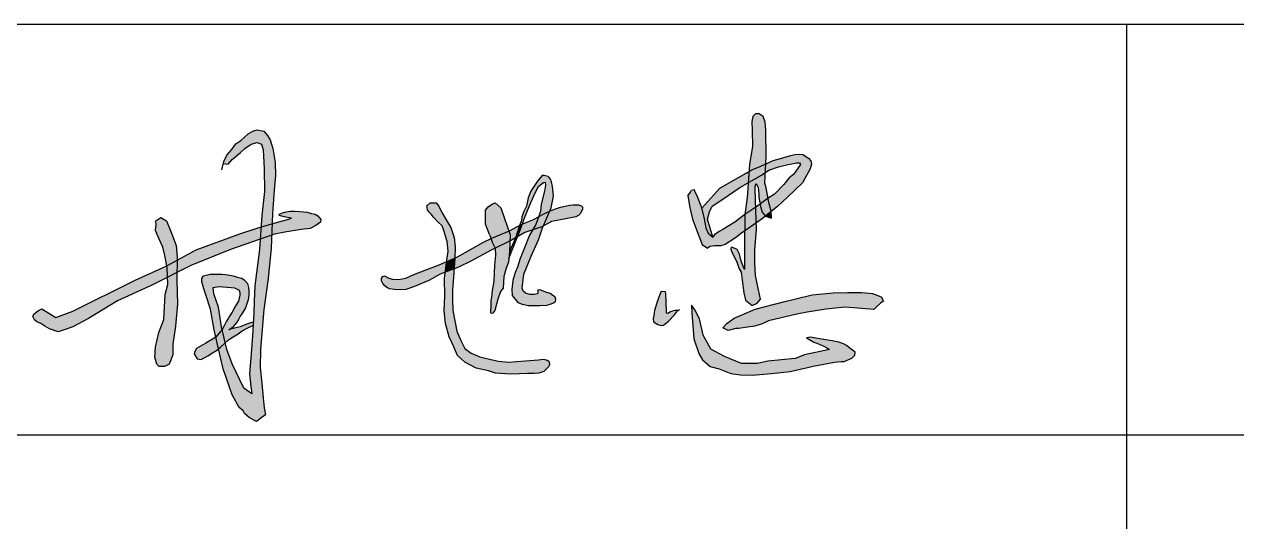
# Model space of a CAD drawing. Extents: x 9732137 to 18866768, y -962146 to 246094.
# Drawn here: x 9834110 to 9836031, y 59756 to 60544 of the extents above; entities that cross this region are included whole.
import ezdxf

# ---------------------------------------------------------------- set-up
doc = ezdxf.new("R2010")
doc.units = 0
doc.header["$LTSCALE"] = 1000
doc.layers.get('0').update_dxf_attribs({"linetype": 'CONTINUOUS'})
doc.layers.add('HATCH', color=254, linetype='CONTINUOUS')

msp = doc.modelspace()

# ---------------------------------------------------------------- hatches: boundary and pattern name
at = {"layer": 'HATCH'}
for points in [[(9835284.9, 60375.8), (9835283.9, 60388.8), (9835280.7, 60397.9), (9835274.4, 60402.1), (9835268.4, 60402.1), (9835264.2, 60397.5), (9835262.5, 60389.8), (9835263.2, 60374.7), (9835263.9, 60350.6), (9835259, 60321.5), (9835258.1, 60310.4), (9835262.8, 60313.1), (9835277.2, 60318.9), (9835285, 60322.7), (9835285.6, 60334.4)], [(9834505.7, 60280.9), (9834507.8, 60304.4), (9834507.6, 60325), (9834503.6, 60346.9), (9834499.3, 60360.5), (9834495.3, 60367.4), (9834489.7, 60374.4), (9834478.5, 60376.5), (9834472, 60374.6), (9834464.6, 60370.1), (9834453.1, 60359.4), (9834445.3, 60354.4), (9834438.1, 60345), (9834430.6, 60336.2), (9834426.3, 60326.6), (9834425.5, 60323.1), (9834432.9, 60322.4), (9834439.3, 60329.8), (9834452.4, 60340.9), (9834459.2, 60347), (9834469.3, 60353.7), (9834479.1, 60356.4), (9834485.8, 60353.7), (9834488.5, 60344.9), (9834489.9, 60314.9), (9834490.6, 60278.9), (9834486.2, 60241.1), (9834484.9, 60223), (9834502.7, 60228.1), (9834503.3, 60243.9)], [(9835356.4, 60327.5), (9835352.4, 60331.7), (9835343.6, 60337.4), (9835338.4, 60338), (9835330.7, 60337.7), (9835322.6, 60335.5), (9835308, 60331.1), (9835296.7, 60327.9), (9835287.7, 60324), (9835285, 60322.7), (9835284.3, 60309), (9835289.7, 60312.5), (9835305.2, 60317.8), (9835317.8, 60321.1), (9835328.6, 60323.4), (9835333.2, 60324.2), (9835338.1, 60324.1), (9835339.8, 60321.6), (9835328.8, 60305.6), (9835322, 60300.6), (9835313.3, 60290.2), (9835298.5, 60274.5), (9835288.4, 60268.5), (9835289.8, 60261.4), (9835293.6, 60247.6), (9835303.2, 60255.3), (9835319, 60269.9), (9835343.1, 60292.8), (9835355.4, 60315), (9835357.1, 60322)], [(9835215.4, 60265.8), (9835243.7, 60285.2), (9835256.9, 60292.7), (9835258.1, 60310.4), (9835253.8, 60307.9), (9835229.3, 60294), (9835211.8, 60284.3), (9835183.4, 60252.3), (9835187.2, 60235.5), (9835190, 60221.4), (9835193.5, 60212.8), (9835201.1, 60206.7), (9835192.3, 60235.1), (9835195.6, 60246.7), (9835200.1, 60255.7)], [(9835284.3, 60309), (9835278.1, 60304.9), (9835256.9, 60292.7), (9835255.1, 60268.8), (9835251.6, 60242.4), (9835268.9, 60254.1), (9835268.6, 60265.4), (9835268.1, 60283.6), (9835268.2, 60286.9), (9835269.7, 60291.5), (9835272.5, 60285.1), (9835273.9, 60274), (9835274, 60271), (9835274.7, 60263.7), (9835276.2, 60259.5), (9835288.4, 60268.5), (9835285.3, 60284.5), (9835283.5, 60292.2)], [(9835285, 60322.7), (9835277.2, 60318.9), (9835262.8, 60313.1), (9835258.1, 60310.4), (9835256.9, 60292.7), (9835278.1, 60304.9), (9835284.3, 60309)], [(9834912.8, 60261.6), (9834920, 60277.6), (9834924.9, 60286.7), (9834928.6, 60289.8), (9834932.7, 60293.3), (9834935.2, 60293.8), (9834936, 60289), (9834934.1, 60279.6), (9834928.9, 60258.9), (9834927.6, 60247.4), (9834924.5, 60238.7), (9834925.9, 60239.4), (9834932.9, 60243.4), (9834942.6, 60247.6), (9834945, 60252.9), (9834948.7, 60271.4), (9834947.1, 60287), (9834945.3, 60294.2), (9834943.5, 60298.6), (9834941.8, 60301.2), (9834939.8, 60302.6), (9834933.6, 60304.4), (9834930.5, 60304.4), (9834922.9, 60295.5), (9834919.7, 60290.7), (9834916.3, 60285.3), (9834912.6, 60279.6), (9834908.4, 60268.8), (9834905.5, 60255.9), (9834901.1, 60246.4), (9834898.1, 60238.9), (9834897.6, 60233.2), (9834894.4, 60225.2), (9834897.2, 60226.8), (9834899.1, 60227.5), (9834903.4, 60239.7)], [(9835182.7, 60255.1), (9835181.1, 60259), (9835175.6, 60272.6), (9835172, 60279.6), (9835171.3, 60281.8), (9835166.9, 60281.1), (9835165.3, 60278), (9835161.2, 60272.1), (9835164.3, 60253.4), (9835168.7, 60235.3), (9835175.9, 60215.4), (9835183.9, 60195.2), (9835192.6, 60189.4), (9835196.8, 60192), (9835200.4, 60192.5), (9835203, 60192.7), (9835208, 60192.7), (9835213.5, 60192.8), (9835220.6, 60194.8), (9835236.7, 60205.3), (9835246.1, 60213), (9835251.4, 60216.6), (9835251.6, 60242.4), (9835235.7, 60230.2), (9835223.8, 60222.8), (9835216.8, 60218.5), (9835211.2, 60215.4), (9835203.8, 60210.1), (9835201.1, 60206.7), (9835193.5, 60212.8), (9835190, 60221.4), (9835187.2, 60235.5)], [(9835289.8, 60261.4), (9835288.4, 60268.5), (9835288.4, 60268.5), (9835276.2, 60259.5), (9835276, 60257.5), (9835279.3, 60246), (9835284.2, 60240), (9835293.6, 60247.6)], [(9834791, 60206.1), (9834785.9, 60221.8), (9834778.4, 60234), (9834771.4, 60245.5), (9834766.7, 60255.9), (9834762.5, 60260.8), (9834752.9, 60261.2), (9834747.6, 60256.3), (9834748.7, 60249.7), (9834751.6, 60246.3), (9834754.4, 60243.2), (9834758.2, 60238), (9834765.1, 60230.8), (9834771.8, 60224.6), (9834774.8, 60217.1), (9834780.2, 60199.5), (9834781.5, 60184.3), (9834779.6, 60169.9), (9834779.3, 60167.9), (9834792, 60173.3), (9834792.5, 60191.2)], [(9834870.5, 60237.5), (9834865.2, 60253.1), (9834856, 60260.7), (9834851.6, 60259.5), (9834845.2, 60254.7), (9834840.8, 60249.5), (9834840.8, 60241.1), (9834840.8, 60227), (9834847.2, 60211), (9834849.5, 60204.3), (9834850.5, 60204.8), (9834877.5, 60216.2)], [(9834983.8, 60238.9), (9834988.5, 60241.4), (9834990.6, 60243.7), (9834992.8, 60247.2), (9834994.3, 60251), (9834994.3, 60253.8), (9834993.9, 60254.9), (9834992.9, 60256.2), (9834988.3, 60257.8), (9834978.9, 60257.8), (9834973.9, 60257.1), (9834966.9, 60255.8), (9834959.3, 60254.1), (9834951.6, 60251.4), (9834943.9, 60248.1), (9834942.6, 60247.6), (9834932.4, 60224.4), (9834945.2, 60231.2), (9834967.9, 60235.5)], [(9835268.9, 60254.1), (9835251.6, 60242.4), (9835251.4, 60216.6), (9835269.6, 60229.1)], [(9835279.3, 60246), (9835276, 60257.5), (9835276.2, 60259.5), (9835270.6, 60255.3), (9835268.9, 60254.1), (9835269.6, 60229.1), (9835277.4, 60234.4), (9835284.2, 60240)], [(9834350.7, 60193.4), (9834342.3, 60215.5), (9834335.3, 60232.2), (9834326.5, 60237.8), (9834318.3, 60232.2), (9834318.9, 60225.9), (9834317.7, 60217.1), (9834322, 60207.2), (9834329.5, 60190.7), (9834332.4, 60177.3), (9834336, 60161), (9834351.9, 60169.8), (9834352, 60174.9)], [(9834572, 60225.3), (9834579.4, 60230.4), (9834579.6, 60234.7), (9834575.3, 60240.5), (9834570.7, 60242.8), (9834565, 60244.2), (9834558.2, 60245.9), (9834546.6, 60247.1), (9834538.6, 60247.5), (9834531, 60247.5), (9834525, 60246.5), (9834518.8, 60245.3), (9834514, 60243.2), (9834514.5, 60240.7), (9834519.6, 60239.5), (9834526.4, 60237.8), (9834533.4, 60236.4), (9834527.2, 60234.5), (9834513, 60231), (9834502.7, 60228.1), (9834502, 60209.7), (9834506.6, 60211.3), (9834522.9, 60214.6), (9834548.7, 60218.9), (9834562.9, 60220.5)], [(9834920.3, 60226.6), (9834924.5, 60238.7), (9834915.6, 60233.8), (9834899.1, 60227.5), (9834895.6, 60217.7), (9834891.4, 60206.9), (9834903.3, 60213.7), (9834915.3, 60218)], [(9834942.6, 60247.6), (9834932.9, 60243.4), (9834925.9, 60239.4), (9834924.5, 60238.7), (9834920.3, 60226.6), (9834915.3, 60218), (9834930, 60223.1), (9834932.4, 60224.4)], [(9835293.6, 60247.6), (9835284.2, 60240), (9835294, 60236.9)], [(9834436.9, 60187.1), (9834483.6, 60203.3), (9834484.9, 60223), (9834482, 60222.1), (9834451.3, 60212.1), (9834382.4, 60186.7), (9834351.9, 60169.8), (9834351.6, 60150.4), (9834373.9, 60161.5)], [(9834502.7, 60228.1), (9834484.9, 60223), (9834483.6, 60203.3), (9834502, 60209.7)], [(9834879.6, 60210), (9834877.5, 60216.2), (9834850.5, 60204.8), (9834849.5, 60204.3), (9834851.8, 60197.7), (9834856, 60189), (9834879.3, 60200.4)], [(9834894.4, 60225.2), (9834878.9, 60216.8), (9834877.5, 60216.2), (9834879.6, 60210), (9834879.3, 60200.4), (9834883.1, 60202.2), (9834888.1, 60205.1)], [(9834924.7, 60202.1), (9834931.2, 60221.6), (9834932.4, 60224.4), (9834930, 60223.1), (9834915.3, 60218), (9834910.5, 60209.7), (9834902.7, 60189.8), (9834895.6, 60172.9), (9834891.2, 60159.3), (9834887.7, 60150.5), (9834883.8, 60137.8), (9834882.2, 60123.6), (9834883.2, 60114.1), (9834889.9, 60105.5), (9834891.9, 60103), (9834898.7, 60100.3), (9834908.6, 60098.5), (9834915.2, 60098.4), (9834926.1, 60098.4), (9834937.9, 60098.8), (9834945, 60101.1), (9834948.5, 60102.7), (9834951.4, 60104.7), (9834951.9, 60107.8), (9834951.1, 60111.5), (9834943, 60117.2), (9834938, 60119), (9834928.6, 60122.5), (9834923.5, 60123.3), (9834923.5, 60119.4), (9834923.3, 60117), (9834918, 60115.7), (9834911.2, 60115.9), (9834904.2, 60117.8), (9834900.5, 60120.8), (9834898.9, 60125.9), (9834901.3, 60147.8), (9834913.1, 60176.4)], [(9834899.1, 60227.5), (9834897.2, 60226.8), (9834894.4, 60225.2), (9834888.1, 60205.1), (9834891.4, 60206.9), (9834895.6, 60217.7)], [(9835269.9, 60218.5), (9835269.6, 60229.1), (9835251.4, 60216.6), (9835251.2, 60189.8), (9835251.1, 60168.5), (9835251.2, 60155.5), (9835246, 60168.8), (9835243.1, 60179.5), (9835239.7, 60187), (9835234.8, 60189), (9835232.1, 60190.1), (9835230, 60190.4), (9835229.2, 60187.4), (9835230.9, 60182.9), (9835236.7, 60171.7), (9835239.4, 60165.7), (9835242.4, 60156.2), (9835245.8, 60151.2), (9835247.5, 60138.6), (9835250.2, 60118.6), (9835252.5, 60106.9), (9835263.1, 60098.5), (9835271.1, 60102.1), (9835276.6, 60108.5), (9835273.1, 60123.2), (9835268.6, 60146.1), (9835267.4, 60166), (9835267.4, 60186.1)], [(9834430.7, 60028.7), (9834428.2, 60039.2), (9834420.6, 60032.6), (9834417.4, 60029.8), (9834417.4, 60029.7), (9834424.9, 59997.9), (9834439.3, 59956.7), (9834450.3, 59936.7), (9834456.5, 59931.4), (9834459, 59927.3), (9834466.8, 59920.5), (9834477.7, 59914.9), (9834481.6, 59917.5), (9834485, 59920.7), (9834492.3, 59925.2), (9834490.1, 59936.1), (9834488.4, 59952.2), (9834486.5, 59974.9), (9834483.7, 60000.3), (9834484, 60028.8), (9834486.9, 60061), (9834489.7, 60091.8), (9834496.6, 60141.3), (9834501.2, 60188.9), (9834502, 60209.7), (9834483.6, 60203.3), (9834482.5, 60187.1), (9834475, 60129.3), (9834474.4, 60105), (9834473.4, 60086.8), (9834471.3, 60050.3), (9834469.3, 60022.4), (9834467, 59990.3), (9834469, 59970.1), (9834470.3, 59958.4), (9834457.6, 59967.3), (9834451.1, 59981.5), (9834439.1, 60006.2)], [(9834849.8, 60185.9), (9834856, 60189), (9834851.8, 60197.7), (9834849.5, 60204.3), (9834837.8, 60198.6), (9834796.6, 60175.3), (9834792, 60173.3), (9834790.8, 60156.1), (9834797.9, 60158.8), (9834817.6, 60168.5)], [(9834878.9, 60183.7), (9834879.3, 60200.4), (9834856, 60189), (9834856.6, 60178.1), (9834855.1, 60162.3), (9834853.7, 60137.1), (9834851.1, 60122), (9834850.3, 60111.7), (9834849.2, 60105.8), (9834849, 60100.7), (9834849, 60096.3), (9834848.4, 60090.6), (9834848.5, 60087.8), (9834849, 60086.5), (9834849.7, 60085.8), (9834852.4, 60086), (9834855.3, 60090.3), (9834860.3, 60108.4), (9834864.4, 60120.4), (9834868.5, 60126), (9834869.7, 60144.1), (9834873.7, 60157.7), (9834876.9, 60166.9)], [(9834891.4, 60206.9), (9834888.1, 60205.1), (9834880.9, 60188.7), (9834878.7, 60182.2), (9834877.6, 60172.8), (9834885.8, 60192.9)], [(9834792, 60173.3), (9834779.3, 60167.9), (9834777, 60150.9), (9834790.8, 60156.1)], [(9834257.5, 60105.5), (9834310.8, 60130.1), (9834336.9, 60143.1), (9834336.5, 60158.6), (9834336, 60161), (9834284.8, 60137.8), (9834186.9, 60089.4), (9834160, 60079.2), (9834137.6, 60092.9), (9834132.3, 60090.7), (9834128.8, 60088), (9834125.3, 60084.5), (9834123.5, 60080.8), (9834125.9, 60075.4), (9834129.8, 60072.3), (9834136.4, 60069.6), (9834142.4, 60065.7), (9834150.1, 60061.4), (9834163.5, 60056.7), (9834174.6, 60060.4), (9834186.6, 60064.7), (9834211.9, 60077.9)], [(9834351.9, 60169.8), (9834336, 60161), (9834336.5, 60158.6), (9834336.9, 60143.1), (9834351.6, 60150.4)], [(9834769, 60147.9), (9834777, 60150.9), (9834779.3, 60167.9), (9834767.2, 60162.8), (9834727, 60147.3), (9834714.5, 60141.4), (9834702.7, 60139.3), (9834693.6, 60140.2), (9834687.4, 60141.8), (9834680.9, 60145.1), (9834678.2, 60144.2), (9834676.1, 60141.6), (9834675.8, 60137.3), (9834678.2, 60133.2), (9834681.2, 60129.5), (9834684.3, 60126.8), (9834688.7, 60124.6), (9834696.6, 60123.6), (9834705.7, 60123), (9834714.5, 60123.6), (9834728, 60128.4), (9834750.7, 60137.8)], [(9834788.2, 60108.7), (9834788.5, 60122.8), (9834789.9, 60143.4), (9834790.8, 60156.1), (9834777, 60150.9), (9834775.7, 60141.4), (9834776.2, 60112.9), (9834775.3, 60090.5), (9834777.3, 60069.6), (9834783, 60048.8), (9834790, 60034), (9834796.5, 60019.3), (9834807.8, 60008.7), (9834826, 59999), (9834845.3, 59994.8), (9834856.4, 59991.4), (9834880.9, 59989.8), (9834907.5, 59990.5), (9834917.9, 59990.7), (9834925.4, 59991.2), (9834933.2, 59993.6), (9834940.4, 60001.2), (9834942.2, 60004.8), (9834942.2, 60006.5), (9834941, 60010.2), (9834938.2, 60011.6), (9834934.6, 60012.9), (9834931.8, 60013.4), (9834924.8, 60012.2), (9834904.3, 60010.8), (9834890, 60009.5), (9834877.8, 60008.4), (9834861.3, 60010.4), (9834849, 60013), (9834831.7, 60017.1), (9834817.9, 60022.7), (9834807.8, 60030.4), (9834801.8, 60043.1), (9834795.5, 60057.8), (9834791.9, 60074.2), (9834788.8, 60090.2)], [(9834352.9, 60100.4), (9834351.4, 60137.8), (9834351.6, 60150.4), (9834336.9, 60143.1), (9834337.2, 60131.6), (9834333.3, 60115.7), (9834330.8, 60076), (9834322.9, 60055.4), (9834317.7, 60032.2), (9834316.8, 60016.4), (9834320.2, 60005.2), (9834323.4, 60002), (9834332, 60002), (9834339.4, 60005.6), (9834345.1, 60020), (9834345.5, 60037), (9834349.6, 60065.4)], [(9834458.2, 60139.1), (9834454.5, 60141.4), (9834447.4, 60143.1), (9834441, 60145.1), (9834435.3, 60146.5), (9834428.8, 60147.5), (9834422.8, 60148.2), (9834413, 60148.2), (9834404.6, 60148.2), (9834394.1, 60145.1), (9834391.4, 60141.1), (9834391.4, 60136), (9834394.4, 60124.6), (9834397.5, 60115.2), (9834405.2, 60092.6), (9834411, 60059.6), (9834413.5, 60048), (9834423.2, 60060.4), (9834422.2, 60064.7), (9834417.6, 60095.9), (9834410.2, 60116.9), (9834409.4, 60126.9), (9834418.5, 60128.4), (9834437.6, 60126.7), (9834443, 60126.1), (9834447.2, 60124.1), (9834450.2, 60122.6), (9834451.3, 60119.1), (9834451.3, 60114.8), (9834449.6, 60105.4), (9834444.8, 60098), (9834439.1, 60088), (9834435.2, 60081.5), (9834433, 60077.8), (9834430.2, 60073.5), (9834427, 60067.4), (9834423.2, 60060.4), (9834428.2, 60039.2), (9834433.7, 60043.9), (9834440.9, 60048.7), (9834448.9, 60053.7), (9834455, 60058.2), (9834464.1, 60063.2), (9834472.3, 60066.9), (9834472.6, 60072.5), (9834468.9, 60071.5), (9834458.7, 60067.6), (9834454.3, 60065.8), (9834443.2, 60062.8), (9834436.8, 60061.4), (9834439.6, 60063.6), (9834446.7, 60071.7), (9834449.4, 60076.1), (9834452.1, 60081.5), (9834455.8, 60086.8), (9834460.5, 60094.6), (9834464.9, 60107.1), (9834465.6, 60115.5), (9834465.6, 60121.9), (9834465.3, 60126.9), (9834463.6, 60133.3)], [(9835140.1, 60083.7), (9835145.1, 60089.7), (9835146.9, 60090.9), (9835141.1, 60091.2), (9835133.8, 60088.7), (9835129.8, 60086.2), (9835127.1, 60086.7), (9835126.8, 60089.5), (9835126.8, 60093.3), (9835126.3, 60099), (9835126.3, 60103.3), (9835126.3, 60109.3), (9835126.1, 60112.8), (9835126.1, 60117.3), (9835125.6, 60120.4), (9835119, 60120.9), (9835117, 60115.6), (9835113.2, 60105.6), (9835108.7, 60090.5), (9835107.2, 60082.5), (9835106.2, 60077.7), (9835107, 60072.7), (9835113.7, 60068.4), (9835118.8, 60066.9), (9835122.8, 60067.2), (9835130.8, 60073.4)], [(9835309, 60079), (9835334, 60084.6), (9835350.2, 60087.6), (9835380.1, 60092.7), (9835410.7, 60095.8), (9835456, 60092), (9835459.3, 60095.3), (9835466.6, 60102.2), (9835471.2, 60105), (9835467.9, 60112.1), (9835453.9, 60117.4), (9835436.4, 60118.7), (9835414.2, 60119.2), (9835391.8, 60118.4), (9835358.4, 60115.4), (9835330.2, 60108.5), (9835312.8, 60104.2), (9835267.8, 60092.4), (9835248.2, 60084), (9835234.9, 60078.5), (9835223.2, 60070.1), (9835216.9, 60063), (9835225.3, 60058.9), (9835237.5, 60061.7), (9835241.6, 60061.9), (9835256.1, 60064), (9835267.3, 60065.8), (9835279.2, 60069.3), (9835288.9, 60073.9)], [(9835179.9, 60077.4), (9835172.3, 60091.4), (9835167.2, 60098.8), (9835167.5, 60087), (9835171, 60045.7), (9835178.6, 60022.2), (9835184.6, 60012.4), (9835196.6, 60001.8), (9835210.7, 59997.8), (9835229.2, 59990.9), (9835244.8, 59988.3), (9835263.7, 59988.1), (9835293.4, 59990.5), (9835323.5, 59994), (9835332.3, 59996), (9835348.7, 59999.4), (9835360, 60002.4), (9835393.5, 60008.7), (9835404.2, 60009.5), (9835409.2, 60009.5), (9835421.3, 60014.7), (9835426, 60019.6), (9835426.2, 60024.4), (9835419.9, 60029.4), (9835412.9, 60034.9), (9835408.2, 60037.7), (9835400.6, 60040.3), (9835389.9, 60042.5), (9835369.9, 60045.8), (9835355.6, 60048.4), (9835349.6, 60047), (9835361, 60040.5), (9835365.5, 60038.7), (9835376.8, 60034.1), (9835381.6, 60031.1), (9835386, 60028.8), (9835346, 60020.2), (9835331.4, 60014.2), (9835288, 60010.3), (9835271.8, 60006.4), (9835246.2, 60006.4), (9835219.3, 60017.4), (9835198, 60029.3), (9835185.8, 60051.4)], [(9834423.2, 60060.4), (9834413.5, 60048), (9834417.4, 60029.8), (9834420.6, 60032.6), (9834428.2, 60039.2)], [(9834417.4, 60029.8), (9834413.5, 60048), (9834397.8, 60038.5), (9834383, 60030), (9834380.2, 60025.4), (9834379.3, 60021.8), (9834383.9, 60013.9), (9834390, 60012.9), (9834400.9, 60018.7), (9834408.3, 60023.3), (9834414.3, 60027.2)]]:
    msp.add_hatch(color=256, dxfattribs=at).paths.add_polyline_path(points)

# ---------------------------------------------------------------- linework, layer by layer
for p, q in [((9832356.8, 60543.7), (9843356.8, 60543.7)), ((9835856.8, 57293.7), (9835856.8, 60543.7)), ((9835856.8, 57293.7), (9835856.8, 60543.7)), ((9832356.8, 59893.7), (9837856.8, 59893.7))]:
    msp.add_line(p, q)
for points in [[(9835276, 60257.5), (9835279.3, 60246), (9835284.2, 60240), (9835294, 60236.9), (9835293.6, 60247.6), (9835289.8, 60261.4), (9835285.3, 60284.5), (9835283.5, 60292.2), (9835285.6, 60334.4), (9835284.9, 60375.8), (9835283.9, 60388.8), (9835280.7, 60397.9), (9835274.4, 60402.1), (9835268.4, 60402.1), (9835264.2, 60397.5), (9835262.5, 60389.8), (9835263.2, 60374.7), (9835263.9, 60350.6), (9835259, 60321.5), (9835255.1, 60268.8), (9835251.6, 60242.4), (9835251.2, 60189.8), (9835251.1, 60168.5), (9835251.2, 60155.5), (9835246, 60168.8), (9835243.1, 60179.5), (9835239.7, 60187)], [(9834423.1, 60313.2), (9834426.3, 60326.6), (9834430.6, 60336.2), (9834438.1, 60345), (9834445.3, 60354.4), (9834453.1, 60359.4), (9834464.6, 60370.1), (9834472, 60374.6), (9834478.5, 60376.5), (9834489.7, 60374.4), (9834495.3, 60367.4), (9834499.3, 60360.5), (9834503.6, 60346.9), (9834507.6, 60325), (9834507.8, 60304.4), (9834505.7, 60280.9), (9834503.3, 60243.9), (9834501.2, 60188.9), (9834496.6, 60141.3), (9834489.7, 60091.8), (9834486.9, 60061), (9834484, 60028.8), (9834483.7, 60000.3), (9834486.5, 59974.9), (9834488.4, 59952.2), (9834490.1, 59936.1), (9834492.3, 59925.2), (9834485, 59920.7), (9834481.6, 59917.5), (9834477.7, 59914.9), (9834466.8, 59920.5), (9834459, 59927.3), (9834456.5, 59931.4), (9834450.3, 59936.7), (9834439.3, 59956.7), (9834424.9, 59997.9), (9834417.4, 60029.7), (9834411, 60059.6), (9834405.2, 60092.6), (9834397.5, 60115.2), (9834394.4, 60124.6), (9834391.4, 60136), (9834391.4, 60141.1), (9834394.1, 60145.1), (9834394.1, 60145.1), (9834404.6, 60148.2), (9834413, 60148.2), (9834413, 60148.2), (9834422.8, 60148.2), (9834428.8, 60147.5), (9834435.3, 60146.5), (9834441, 60145.1), (9834447.4, 60143.1), (9834454.5, 60141.4), (9834458.2, 60139.1), (9834463.6, 60133.3), (9834465.3, 60126.9), (9834465.6, 60121.9), (9834465.6, 60115.5), (9834464.9, 60107.1), (9834460.5, 60094.6), (9834455.8, 60086.8), (9834452.1, 60081.5), (9834449.4, 60076.1), (9834446.7, 60071.7), (9834446.7, 60071.7), (9834439.6, 60063.6), (9834433.9, 60059.2)], [(9834425.5, 60323.1), (9834432.9, 60322.4), (9834432.9, 60322.4), (9834439.3, 60329.8), (9834452.4, 60340.9), (9834459.2, 60347), (9834469.3, 60353.7), (9834479.1, 60356.4), (9834479.1, 60356.4), (9834485.8, 60353.7), (9834488.5, 60344.9), (9834489.9, 60314.9), (9834490.6, 60278.9), (9834486.2, 60241.1), (9834482.5, 60187.1), (9834475, 60129.3), (9834474.4, 60105), (9834473.4, 60086.8), (9834471.3, 60050.3), (9834469.3, 60022.4), (9834467, 59990.3), (9834469, 59970.1), (9834470.3, 59958.4), (9834470.3, 59958.4), (9834457.6, 59967.3), (9834451.1, 59981.5), (9834439.1, 60006.2), (9834430.7, 60028.7), (9834422.2, 60064.7), (9834417.6, 60095.9), (9834410.2, 60116.9), (9834409.4, 60126.9), (9834409.4, 60126.9), (9834418.5, 60128.4), (9834437.6, 60126.7), (9834437.6, 60126.7), (9834443, 60126.1), (9834447.2, 60124.1), (9834450.2, 60122.6), (9834451.3, 60119.1), (9834451.3, 60114.8), (9834449.6, 60105.4), (9834444.8, 60098), (9834439.1, 60088), (9834435.2, 60081.5), (9834433, 60077.8), (9834430.2, 60073.5), (9834427, 60067.4), (9834423.2, 60060.4), (9834413.5, 60048), (9834397.8, 60038.5), (9834383, 60030), (9834380.2, 60025.4), (9834379.3, 60021.8), (9834383.9, 60013.9), (9834390, 60012.9), (9834400.9, 60018.7), (9834408.3, 60023.3), (9834414.3, 60027.2), (9834420.6, 60032.6), (9834433.7, 60043.9), (9834440.9, 60048.7), (9834448.9, 60053.7), (9834455, 60058.2), (9834464.1, 60063.2), (9834472.3, 60066.9)], [(9835183.4, 60252.3), (9835211.8, 60284.3), (9835229.3, 60294), (9835253.8, 60307.9), (9835262.8, 60313.1), (9835277.2, 60318.9), (9835287.7, 60324), (9835296.7, 60327.9), (9835308, 60331.1), (9835322.6, 60335.5), (9835330.7, 60337.7), (9835338.4, 60338), (9835343.6, 60337.4), (9835352.4, 60331.7), (9835356.4, 60327.5), (9835357.1, 60322), (9835355.4, 60315), (9835343.1, 60292.8), (9835319, 60269.9), (9835303.2, 60255.3), (9835277.4, 60234.4), (9835246.1, 60213), (9835236.7, 60205.3), (9835220.6, 60194.8), (9835213.5, 60192.8), (9835208, 60192.7), (9835203, 60192.7), (9835200.4, 60192.5), (9835196.8, 60192), (9835192.6, 60189.4)], [(9835161.2, 60272.1), (9835165.3, 60278), (9835166.9, 60281.1), (9835166.9, 60281.1), (9835171.3, 60281.8), (9835172, 60279.6), (9835175.6, 60272.6), (9835181.1, 60259), (9835182.7, 60255.1), (9835187.2, 60235.5), (9835190, 60221.4), (9835193.5, 60212.8), (9835201.1, 60206.7), (9835192.3, 60235.1), (9835195.6, 60246.7), (9835200.1, 60255.7), (9835215.4, 60265.8), (9835243.7, 60285.2), (9835278.1, 60304.9), (9835289.7, 60312.5), (9835305.2, 60317.8), (9835317.8, 60321.1), (9835328.6, 60323.4), (9835333.2, 60324.2), (9835338.1, 60324.1), (9835339.8, 60321.6), (9835328.8, 60305.6), (9835322, 60300.6), (9835313.3, 60290.2), (9835298.5, 60274.5), (9835288.4, 60268.5), (9835270.6, 60255.3), (9835251.6, 60242.4), (9835235.7, 60230.2), (9835223.8, 60222.8), (9835216.8, 60218.5), (9835211.2, 60215.4), (9835203.8, 60210.1), (9835201.1, 60206.7)], [(9834877.6, 60172.8), (9834885.8, 60192.9), (9834895.6, 60217.7), (9834903.4, 60239.7), (9834912.8, 60261.6), (9834920, 60277.6), (9834924.9, 60286.7), (9834928.6, 60289.8), (9834932.7, 60293.3), (9834935.2, 60293.8), (9834936, 60289), (9834934.1, 60279.6), (9834928.9, 60258.9), (9834927.6, 60247.4), (9834920.3, 60226.6), (9834910.5, 60209.7), (9834902.7, 60189.8), (9834895.6, 60172.9), (9834891.2, 60159.3), (9834887.7, 60150.5), (9834883.8, 60137.8), (9834882.2, 60123.6), (9834883.2, 60114.1), (9834889.9, 60105.5), (9834891.9, 60103), (9834898.7, 60100.3), (9834908.6, 60098.5), (9834915.2, 60098.4), (9834926.1, 60098.4), (9834937.9, 60098.8), (9834945, 60101.1), (9834948.5, 60102.7), (9834951.4, 60104.7), (9834951.9, 60107.8), (9834951.1, 60111.5), (9834943, 60117.2), (9834938, 60119), (9834928.6, 60122.5), (9834923.5, 60123.3), (9834923.5, 60119.4), (9834923.3, 60117), (9834918, 60115.7), (9834911.2, 60115.9), (9834904.2, 60117.8), (9834900.5, 60120.8), (9834898.9, 60125.9), (9834901.3, 60147.8), (9834913.1, 60176.4), (9834924.7, 60202.1), (9834931.2, 60221.6), (9834945, 60252.9), (9834948.7, 60271.4), (9834947.1, 60287), (9834945.3, 60294.2), (9834943.5, 60298.6), (9834941.8, 60301.2), (9834939.8, 60302.6), (9834933.6, 60304.4), (9834930.5, 60304.4), (9834922.9, 60295.5), (9834919.7, 60290.7), (9834916.3, 60285.3), (9834912.6, 60279.6), (9834908.4, 60268.8), (9834905.5, 60255.9), (9834901.1, 60246.4), (9834898.1, 60238.9), (9834897.6, 60233.2)], [(9835239.7, 60187), (9835234.8, 60189), (9835232.1, 60190.1), (9835230, 60190.4), (9835229.2, 60187.4), (9835230.9, 60182.9), (9835236.7, 60171.7), (9835239.4, 60165.7), (9835242.4, 60156.2), (9835245.8, 60151.2), (9835247.5, 60138.6), (9835250.2, 60118.6), (9835252.5, 60106.9), (9835263.1, 60098.5), (9835271.1, 60102.1), (9835276.6, 60108.5), (9835276.6, 60108.5), (9835273.1, 60123.2), (9835268.6, 60146.1), (9835267.4, 60166), (9835267.4, 60186.1), (9835269.9, 60218.5), (9835268.6, 60265.4), (9835268.1, 60283.6), (9835268.2, 60286.9), (9835269.7, 60291.5), (9835269.7, 60291.5), (9835272.5, 60285.1), (9835273.9, 60274), (9835274, 60271), (9835274.7, 60263.7), (9835276.2, 60259.5), (9835276, 60257.5)], [(9835161.2, 60272.1), (9835164.3, 60253.4), (9835168.7, 60235.3), (9835175.9, 60215.4), (9835183.9, 60195.2), (9835192.6, 60189.4)], [(9834992.9, 60256.2), (9834993.9, 60254.9), (9834994.3, 60253.8), (9834994.3, 60251), (9834992.8, 60247.2), (9834990.6, 60243.7), (9834988.5, 60241.4), (9834983.8, 60238.9), (9834967.9, 60235.5), (9834945.2, 60231.2), (9834930, 60223.1), (9834903.3, 60213.7), (9834883.1, 60202.2), (9834849.8, 60185.9), (9834817.6, 60168.5), (9834797.9, 60158.8), (9834769, 60147.9), (9834750.7, 60137.8), (9834728, 60128.4), (9834714.5, 60123.6), (9834705.7, 60123), (9834696.6, 60123.6), (9834688.7, 60124.6), (9834684.3, 60126.8), (9834681.2, 60129.5), (9834678.2, 60133.2), (9834675.8, 60137.3), (9834676.1, 60141.6), (9834678.2, 60144.2), (9834680.9, 60145.1)], [(9834680.9, 60145.1), (9834687.4, 60141.8), (9834693.6, 60140.2), (9834702.7, 60139.3), (9834714.5, 60141.4), (9834727, 60147.3), (9834767.2, 60162.8), (9834796.6, 60175.3), (9834837.8, 60198.6), (9834850.5, 60204.8), (9834878.9, 60216.8), (9834897.2, 60226.8), (9834915.6, 60233.8), (9834925.9, 60239.4), (9834932.9, 60243.4), (9834943.9, 60248.1), (9834951.6, 60251.4), (9834959.3, 60254.1), (9834966.9, 60255.8), (9834973.9, 60257.1), (9834978.9, 60257.8), (9834988.3, 60257.8), (9834988.3, 60257.8), (9834992.9, 60256.2)], [(9834748.7, 60249.7), (9834747.6, 60256.3), (9834752.9, 60261.2), (9834762.5, 60260.8), (9834766.7, 60255.9), (9834771.4, 60245.5), (9834778.4, 60234), (9834785.9, 60221.8), (9834791, 60206.1), (9834792.5, 60191.2), (9834792, 60173.3), (9834789.9, 60143.4), (9834788.5, 60122.8), (9834788.2, 60108.7), (9834788.8, 60090.2), (9834791.9, 60074.2), (9834795.5, 60057.8), (9834801.8, 60043.1), (9834807.8, 60030.4), (9834817.9, 60022.7), (9834831.7, 60017.1), (9834849, 60013), (9834861.3, 60010.4), (9834877.8, 60008.4), (9834890, 60009.5), (9834904.3, 60010.8), (9834924.8, 60012.2), (9834931.8, 60013.4), (9834934.6, 60012.9), (9834938.2, 60011.6), (9834941, 60010.2), (9834942.2, 60006.5), (9834942.2, 60004.8), (9834940.4, 60001.2), (9834933.2, 59993.6), (9834925.4, 59991.2), (9834917.9, 59990.7), (9834907.5, 59990.5), (9834880.9, 59989.8), (9834856.4, 59991.4), (9834845.3, 59994.8), (9834826, 59999), (9834807.8, 60008.7), (9834796.5, 60019.3), (9834790, 60034), (9834783, 60048.8), (9834777.3, 60069.6), (9834775.3, 60090.5), (9834776.2, 60112.9), (9834775.7, 60141.4), (9834779.6, 60169.9), (9834781.5, 60184.3), (9834780.2, 60199.5), (9834774.8, 60217.1), (9834771.8, 60224.6), (9834765.1, 60230.8), (9834758.2, 60238), (9834754.4, 60243.2), (9834751.6, 60246.3), (9834748.7, 60249.7)], [(9834847.2, 60211), (9834840.8, 60227), (9834840.8, 60241.1), (9834840.8, 60249.5), (9834845.2, 60254.7), (9834851.6, 60259.5), (9834856, 60260.7), (9834865.2, 60253.1), (9834870.5, 60237.5), (9834879.6, 60210), (9834878.9, 60183.7), (9834876.9, 60166.9), (9834873.7, 60157.7), (9834869.7, 60144.1), (9834868.5, 60126), (9834864.4, 60120.4), (9834860.3, 60108.4), (9834855.3, 60090.3), (9834852.4, 60086), (9834849.7, 60085.8)], [(9834137.6, 60092.9), (9834160, 60079.2), (9834186.9, 60089.4), (9834284.8, 60137.8), (9834336, 60161), (9834382.4, 60186.7), (9834451.3, 60212.1), (9834482, 60222.1), (9834513, 60231), (9834527.2, 60234.5), (9834533.4, 60236.4), (9834526.4, 60237.8), (9834519.6, 60239.5), (9834514.5, 60240.7), (9834514.5, 60240.7), (9834514, 60243.2), (9834518.8, 60245.3), (9834525, 60246.5), (9834531, 60247.5), (9834538.6, 60247.5), (9834546.6, 60247.1), (9834558.2, 60245.9), (9834565, 60244.2), (9834570.7, 60242.8), (9834575.3, 60240.5), (9834579.6, 60234.7), (9834579.4, 60230.4), (9834572, 60225.3), (9834562.9, 60220.5), (9834548.7, 60218.9), (9834522.9, 60214.6), (9834506.6, 60211.3), (9834436.9, 60187.1), (9834373.9, 60161.5), (9834310.8, 60130.1), (9834257.5, 60105.5), (9834211.9, 60077.9), (9834186.6, 60064.7), (9834174.6, 60060.4), (9834163.5, 60056.7), (9834150.1, 60061.4), (9834142.4, 60065.7), (9834136.4, 60069.6), (9834129.8, 60072.3), (9834125.9, 60075.4), (9834123.5, 60080.8), (9834125.3, 60084.5), (9834128.8, 60088), (9834132.3, 60090.7), (9834137.6, 60092.9)], [(9834318.3, 60232.2), (9834326.5, 60237.8), (9834335.3, 60232.2), (9834342.3, 60215.5), (9834350.7, 60193.4), (9834352, 60174.9), (9834351.4, 60137.8), (9834352.9, 60100.4), (9834349.6, 60065.4), (9834345.5, 60037), (9834345.1, 60020), (9834339.4, 60005.6), (9834332, 60002), (9834323.4, 60002), (9834320.2, 60005.2), (9834316.8, 60016.4), (9834317.7, 60032.2), (9834322.9, 60055.4), (9834330.8, 60076), (9834333.3, 60115.7), (9834337.2, 60131.6), (9834336.5, 60158.6), (9834332.4, 60177.3), (9834329.5, 60190.7), (9834322, 60207.2), (9834317.7, 60217.1), (9834318.9, 60225.9), (9834318.3, 60232.2)], [(9834897.6, 60233.2), (9834894.4, 60225.2), (9834888.1, 60205.1), (9834880.9, 60188.7), (9834878.7, 60182.2)], [(9834847.2, 60211), (9834851.8, 60197.7), (9834856, 60189), (9834856.6, 60178.1), (9834855.1, 60162.3), (9834853.7, 60137.1), (9834851.1, 60122), (9834850.3, 60111.7), (9834849.2, 60105.8), (9834849, 60100.7), (9834849, 60096.3), (9834848.4, 60090.6), (9834848.5, 60087.8)], [(9835119, 60120.9), (9835117, 60115.6), (9835113.2, 60105.6), (9835108.7, 60090.5), (9835107.2, 60082.5), (9835106.2, 60077.7), (9835107, 60072.7), (9835107, 60072.7), (9835113.7, 60068.4), (9835118.8, 60066.9), (9835122.8, 60067.2), (9835130.8, 60073.4), (9835140.1, 60083.7), (9835145.1, 60089.7), (9835148.7, 60092)], [(9835119, 60120.9), (9835125.6, 60120.4), (9835126.1, 60117.3), (9835126.1, 60112.8), (9835126.3, 60109.3), (9835126.3, 60103.3), (9835126.3, 60099), (9835126.8, 60093.3), (9835126.8, 60089.5), (9835127.1, 60086.7), (9835127.1, 60086.7), (9835129.8, 60086.2), (9835133.8, 60088.7), (9835141.1, 60091.2), (9835141.1, 60091.2), (9835146.9, 60090.9)], [(9835223.2, 60070.1), (9835234.9, 60078.5), (9835248.2, 60084), (9835267.8, 60092.4), (9835312.8, 60104.2), (9835330.2, 60108.5), (9835358.4, 60115.4), (9835391.8, 60118.4), (9835414.2, 60119.2), (9835436.4, 60118.7), (9835453.9, 60117.4), (9835467.9, 60112.1), (9835467.9, 60112.1), (9835471.2, 60105), (9835466.6, 60102.2), (9835459.3, 60095.3), (9835456, 60092), (9835456, 60092), (9835410.7, 60095.8), (9835380.1, 60092.7), (9835350.2, 60087.6), (9835334, 60084.6), (9835309, 60079), (9835288.9, 60073.9), (9835279.2, 60069.3), (9835267.3, 60065.8), (9835256.1, 60064), (9835241.6, 60061.9), (9835237.5, 60061.7), (9835225.3, 60058.9), (9835216.9, 60063), (9835223.2, 60070.1), (9835223.2, 60070.1)], [(9835167.2, 60098.8), (9835167.5, 60087), (9835171, 60045.7), (9835178.6, 60022.2), (9835184.6, 60012.4), (9835196.6, 60001.8), (9835210.7, 59997.8), (9835229.2, 59990.9), (9835244.8, 59988.3), (9835263.7, 59988.1), (9835293.4, 59990.5), (9835323.5, 59994), (9835332.3, 59996), (9835348.7, 59999.4), (9835360, 60002.4), (9835393.5, 60008.7), (9835404.2, 60009.5), (9835409.2, 60009.5), (9835421.3, 60014.7), (9835426, 60019.6), (9835426.2, 60024.4), (9835419.9, 60029.4), (9835412.9, 60034.9), (9835408.2, 60037.7), (9835400.6, 60040.3), (9835389.9, 60042.5), (9835369.9, 60045.8), (9835355.6, 60048.4), (9835349.6, 60047), (9835349.6, 60047), (9835349.6, 60047), (9835361, 60040.5), (9835365.5, 60038.7), (9835376.8, 60034.1), (9835381.6, 60031.1), (9835386, 60028.8), (9835346, 60020.2), (9835331.4, 60014.2), (9835288, 60010.3), (9835271.8, 60006.4), (9835246.2, 60006.4), (9835219.3, 60017.4), (9835198, 60029.3), (9835185.8, 60051.4), (9835179.9, 60077.4), (9835172.3, 60091.4), (9835167.2, 60098.8)], [(9834848.5, 60087.8), (9834849, 60086.5), (9834849.7, 60085.8)], [(9834436.8, 60061.4), (9834436.8, 60061.4), (9834443.2, 60062.8), (9834454.3, 60065.8), (9834458.7, 60067.6), (9834468.9, 60071.5), (9834472.6, 60072.5)]]:
    msp.add_lwpolyline(points)

doc.saveas('drawing.dxf')
